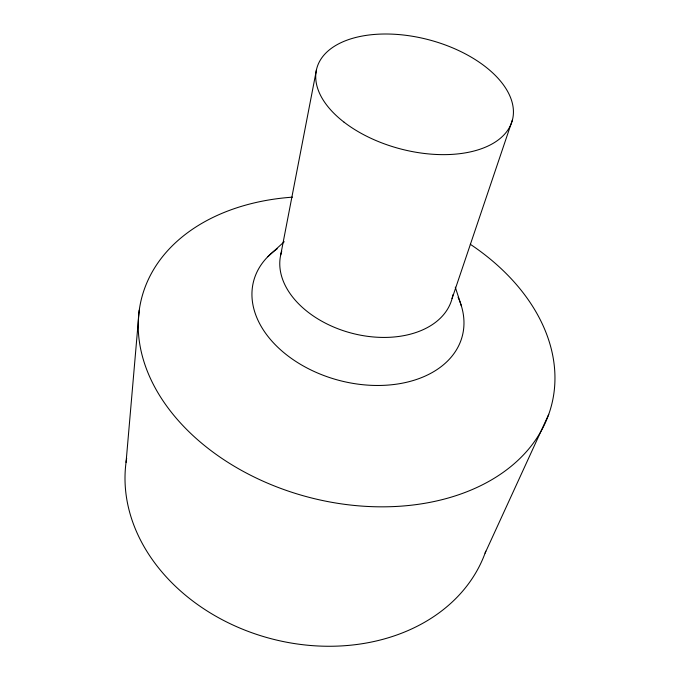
<?xml version="1.0" encoding="UTF-8"?>
<svg xmlns="http://www.w3.org/2000/svg" width="680" height="680" viewBox="0 0 680 680"><rect width="100%" height="100%" fill="white"/><g stroke="black" fill="none" stroke-linecap="round" stroke-linejoin="round"><path stroke-width="1.02" d="M126.055 462.349L139.238 310.25M280.721 254.915L316.514 69.513M452.064 298.588L512.482 119.756M485.087 553.137L548.743 414.315M267.793 256.734L284.223 241.714M455.277 287.155L461.423 306.076M485.784 551.191A185.895 148.444 14.8 0 1 271.898 638.911A185.895 148.444 14.8 0 1 126.667 458.235M470.288 244.273A211.828 150.416 14.8 0 1 482.562 484.738A211.828 150.416 14.8 0 1 162.418 399.899A211.828 150.416 14.8 0 1 292.476 197.157M458.09 297.296A107.891 74.213 14.8 0 1 338.462 380.222A107.891 74.213 14.8 0 1 277.185 248.812M452.863 294.797A88.417 59.1 14.8 0 1 352.597 333.421A88.417 59.1 14.8 0 1 281.75 251.183M344.072 122.188A101.159 56.372 14.8 0 0 509.838 126.718A101.159 56.372 14.8 0 0 389.81 34.059A101.159 56.372 14.8 0 0 344.072 122.188"/></g></svg>
